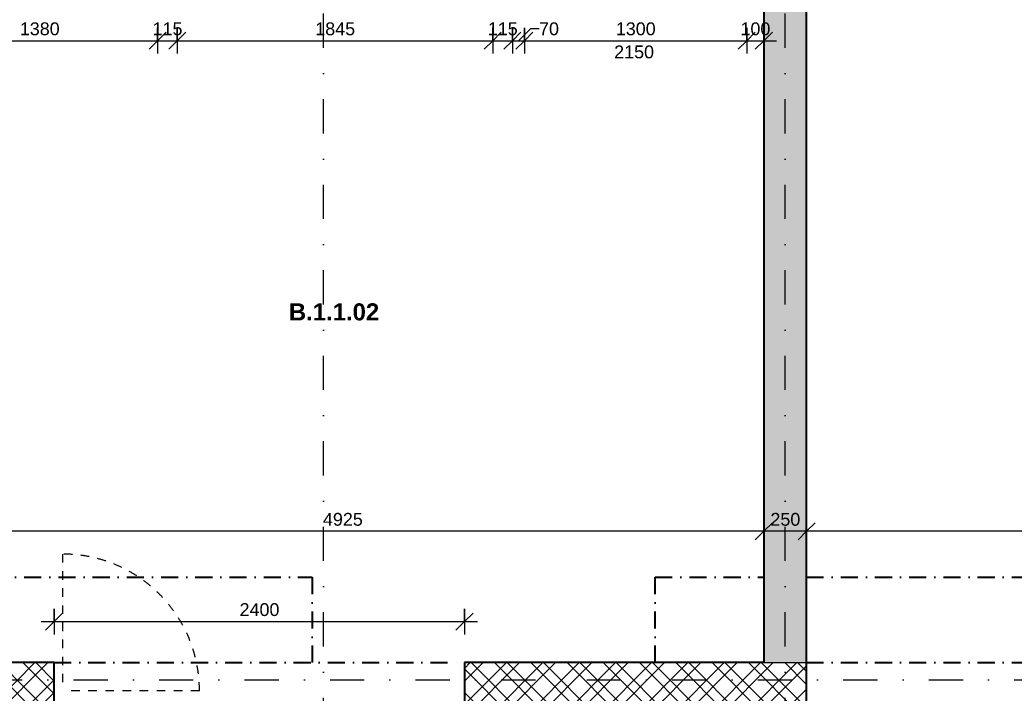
# Model space of a CAD drawing. Header units: millimetres. Extents: x -8633 to 38101, y -2985 to 57546.
# Drawn here: x -2704 to 3109, y 43875 to 47812 of the extents above; entities that cross this region are included whole.
import ezdxf

# ---------------------------------------------------------------- set-up
doc = ezdxf.new("R2010")
doc.units = ezdxf.units.MM
for name, pattern in [('HA_Dash_2mm-S1mm', [100, 50, -50]), ('HA_DashDot_10mm-S3mm', [500, 200, -150, 0, -150]), ('HA_DashDot_4mm-S1mm', [200, 100, -50, 0, -50])]:
    doc.linetypes.add(name, pattern=pattern)
for name, color, linetype, lineweight in [('A-____-____-DIMS', 9, 'Continuous', 5), ('A-____-____-DIMS-50', 9, 'Continuous', 5), ('A-AREA-____-IDEN', 9, 'Continuous', 9), ('A-DOOR-____-IDEN', 9, 'Continuous', 9), ('A-DOOR-____-OTLN', 9, 'Continuous', 9), ('A-FLOR-____-OVHD', 9, 'HA_DashDot_4mm-S1mm', 25), ('A-WALL-____-MCUT', 9, 'Continuous', 25), ('A-WALL-____-PATT', 9, 'Continuous', 25), ('I-WALL-____-MCUT', 9, 'Continuous', 25), ('S-GRID-____-OTLN', 9, 'Continuous', 5)]:
    doc.layers.add(name, color=color, linetype=linetype, lineweight=lineweight)
doc.styles.add('Arial_1', font='arial.ttf', dxfattribs={"height": 75})
doc.styles.add('Arial_B', font='arialbd.ttf', dxfattribs={"height": 100})
doc.dimstyles.new('Inner_Dimensions', dxfattribs={"dimscale": 304.8, "dimtxt": 76.519455, "dimasz": 0.328084, "dimexe": 0.246063, "dimexo": 0.0625, "dimgap": 0.032808, "dimtad": 1, "dimdec": 0, "dimzin": 0, "dimdsep": 46, "dimtxsty": 'Arial_1', "dimblk1": 'OBLIQUE', "dimblk2": 'OBLIQUE', "dimsah": 1, "dimcen": 0.09, "dimdle": 0.246063, "dimazin": 0, "dimtfac": 1, "dimtdec": 4, "dimtix": 1, "dimtmove": 0, "dimatfit": 3, "dimfxl": 0.246063, "dimfxlon": 1, "dimtvp": 1, "dimtolj": 1, "dimtzin": 0, "dimlwd": 9, "dimlwe": 9, "dimarcsym": 2})
doc.dimstyles.new('Inner_Dimensions_2', dxfattribs={"dimscale": 304.8, "dimtxt": 76.519455, "dimasz": 0.328084, "dimexe": 0.246063, "dimexo": 0.0625, "dimgap": 0.032808, "dimtad": 1, "dimdec": 0, "dimzin": 0, "dimdsep": 46, "dimtxsty": 'Arial_1', "dimblk1": 'OBLIQUE', "dimblk2": 'OBLIQUE', "dimsah": 1, "dimcen": 0.09, "dimdle": 0.246063, "dimazin": 0, "dimtfac": 1, "dimtdec": 4, "dimtix": 1, "dimtmove": 1, "dimatfit": 3, "dimfxl": 0.246063, "dimfxlon": 1, "dimtvp": 1, "dimtolj": 1, "dimtzin": 0, "dimlwd": 9, "dimlwe": 9, "dimarcsym": 2})

# ---------------------------------------------------------------- blocks, each defined once
blk = doc.blocks.new('ABMV_CW_Single_Swing_Generic - Ex_Glass_SKLOPNE-1944711-DPS_1NP - B')
at = {"layer": 'A-DOOR-____-OTLN', "linetype": 'HA_Dash_2mm-S1mm', "lineweight": 5}
for p in [(-400, -30), (400, -830)]:
    blk.add_line(p, (400, -30), dxfattribs=at)
blk.add_arc((400, -30), 800, 180, 270, dxfattribs=at)
blk = doc.blocks.new('DIMBLOCK31-DPS_1NP - B')
at = {"layer": 'A-____-____-DIMS-50', "lineweight": 9}
for p, q in [((1895.7, 44746), (1895.7, 44896)), ((7045.7, 44746), (7045.7, 44896)), ((1895.7, 44821), (1945.7, 44871)), ((7045.7, 44821), (7095.7, 44871)), ((1895.7, 44821), (1845.7, 44771)), ((7045.7, 44821), (1895.7, 44821)), ((1895.7, 44821), (1895.7, 44746)), ((7045.7, 44821), (6995.7, 44771)), ((7045.7, 44821), (7045.7, 44746))]:
    blk.add_line(p, q, dxfattribs=at)
at = {"layer": 'A-____-____-DIMS-50', "color": 0, "lineweight": 9, "insert": (4355.3, 44928.4), "char_height": 75, "width": 276.883, "attachment_point": 1, "line_spacing_factor": 0.941778, "style": 'Arial_1'}
blk.add_mtext('5150', dxfattribs=at)
blk = doc.blocks.new('_Oblique')
at = {"color": 0, "linetype": 'ByBlock', "lineweight": -2}
blk.add_line((-0.5, -0.5), (0.5, 0.5), dxfattribs=at)
blk = doc.blocks.new('DIMBLOCK32-DPS_1NP - B')
at = {"layer": 'A-____-____-DIMS-50', "lineweight": 9}
for p, q in [((1645.7, 44746), (1645.7, 44896)), ((1895.7, 44746), (1895.7, 44896)), ((1645.7, 44821), (1695.7, 44871)), ((1895.7, 44821), (1945.7, 44871)), ((1645.7, 44821), (1595.7, 44771)), ((1895.7, 44821), (1645.7, 44821)), ((1645.7, 44821), (1645.7, 44746)), ((1895.7, 44821), (1845.7, 44771)), ((1895.7, 44821), (1895.7, 44746))]:
    blk.add_line(p, q, dxfattribs=at)
at = {"layer": 'A-____-____-DIMS-50', "color": 0, "lineweight": 9, "insert": (1684.2, 44928.4), "char_height": 75, "width": 207.662, "attachment_point": 1, "line_spacing_factor": 0.941778, "style": 'Arial_1'}
blk.add_mtext('250', dxfattribs=at)
blk = doc.blocks.new('DIMBLOCK33-DPS_1NP - B')
at = {"layer": 'A-____-____-DIMS-50', "lineweight": 9}
for p, q in [((-3279.3, 44746), (-3279.3, 44896)), ((1645.7, 44746), (1645.7, 44896)), ((-3279.3, 44821), (-3229.3, 44871)), ((1645.7, 44821), (1695.7, 44871)), ((-3279.3, 44821), (-3329.3, 44771)), ((1645.7, 44821), (-3279.3, 44821)), ((-3279.3, 44821), (-3279.3, 44746)), ((1645.7, 44821), (1595.7, 44771)), ((1645.7, 44821), (1645.7, 44746))]:
    blk.add_line(p, q, dxfattribs=at)
at = {"layer": 'A-____-____-DIMS-50', "color": 0, "lineweight": 9, "insert": (-932.2, 44928.4), "char_height": 75, "width": 276.883, "attachment_point": 1, "line_spacing_factor": 0.941778, "style": 'Arial_1'}
blk.add_mtext('4925', dxfattribs=at)
blk = doc.blocks.new('DIMBLOCK117-DPS_1NP - B')
at = {"layer": 'A-____-____-DIMS-50', "lineweight": 9}
for p, q in [((175.7, 47764.5), (175.7, 47614.5)), ((175.7, 47689.5), (175.7, 47764.5)), ((175.7, 47689.5), (225.7, 47739.5)), ((281.4, 47758.4), (210.7, 47689.5)), ((245.7, 47764.5), (245.7, 47614.5)), ((245.7, 47689.5), (245.7, 47764.5)), ((245.7, 47689.5), (295.7, 47739.5)), ((331.4, 47758.4), (281.4, 47758.4)), ((100.7, 47689.5), (245.7, 47689.5)), ((175.7, 47689.5), (125.7, 47639.5)), ((245.7, 47689.5), (195.7, 47639.5))]:
    blk.add_line(p, q, dxfattribs=at)
at = {"layer": 'A-____-____-DIMS-50', "color": 0, "lineweight": 9, "insert": (331.4, 47796.9), "char_height": 75, "width": 138.441, "attachment_point": 1, "line_spacing_factor": 0.941778, "style": 'Arial_1'}
blk.add_mtext('70', dxfattribs=at)
blk = doc.blocks.new('DIMBLOCK118-DPS_1NP - B')
at = {"layer": 'A-____-____-DIMS-50', "lineweight": 9}
for p, q in [((245.7, 47764.5), (245.7, 47614.5)), ((245.7, 47689.5), (245.7, 47764.5)), ((245.7, 47689.5), (295.7, 47739.5)), ((1545.7, 47764.5), (1545.7, 47614.5)), ((1545.7, 47689.5), (1545.7, 47764.5)), ((1545.7, 47689.5), (1595.7, 47739.5)), ((245.7, 47689.5), (195.7, 47639.5)), ((245.7, 47689.5), (1545.7, 47689.5)), ((1545.7, 47689.5), (1495.7, 47639.5))]:
    blk.add_line(p, q, dxfattribs=at)
at = {"layer": 'A-____-____-DIMS-50', "color": 0, "lineweight": 9, "insert": (780.3, 47796.9), "char_height": 75, "width": 276.883, "attachment_point": 1, "line_spacing_factor": 0.941778, "style": 'Arial_1'}
blk.add_mtext('1300', dxfattribs=at)
blk = doc.blocks.new('DIMBLOCK119-DPS_1NP - B')
at = {"layer": 'A-____-____-DIMS-50', "lineweight": 9}
for p, q in [((1545.7, 47764.5), (1545.7, 47614.5)), ((1545.7, 47689.5), (1545.7, 47764.5)), ((1545.7, 47689.5), (1595.7, 47739.5)), ((1645.7, 47764.5), (1645.7, 47614.5)), ((1645.7, 47689.5), (1645.7, 47764.5)), ((1645.7, 47689.5), (1695.7, 47739.5)), ((1545.7, 47689.5), (1495.7, 47639.5)), ((1545.7, 47689.5), (1720.7, 47689.5)), ((1645.7, 47689.5), (1595.7, 47639.5))]:
    blk.add_line(p, q, dxfattribs=at)
at = {"layer": 'A-____-____-DIMS-50', "color": 0, "lineweight": 9, "insert": (1509.2, 47796.9), "char_height": 75, "width": 207.662, "attachment_point": 1, "line_spacing_factor": 0.941778, "style": 'Arial_1'}
blk.add_mtext('100', dxfattribs=at)
blk = doc.blocks.new('DIMBLOCK246-DPS_1NP - B')
at = {"layer": 'A-____-____-DIMS-50', "lineweight": 9}
for p, q in [((-3279.3, 47764.5), (-3279.3, 47614.5)), ((-3279.3, 47689.5), (-3279.3, 47764.5)), ((-3279.3, 47689.5), (-3229.3, 47739.5)), ((-1899.3, 47764.5), (-1899.3, 47614.5)), ((-1899.3, 47689.5), (-1899.3, 47764.5)), ((-1899.3, 47689.5), (-1849.3, 47739.5)), ((-3354.3, 47689.5), (-1899.3, 47689.5)), ((-3279.3, 47689.5), (-3329.3, 47639.5)), ((-1899.3, 47689.5), (-1949.3, 47639.5))]:
    blk.add_line(p, q, dxfattribs=at)
at = {"layer": 'A-____-____-DIMS-50', "color": 0, "lineweight": 9, "insert": (-2704.7, 47796.9), "char_height": 75, "width": 276.883, "attachment_point": 1, "line_spacing_factor": 0.941778, "style": 'Arial_1'}
blk.add_mtext('1380', dxfattribs=at)
blk = doc.blocks.new('DIMBLOCK247-DPS_1NP - B')
at = {"layer": 'A-____-____-DIMS-50', "lineweight": 9}
for p, q in [((-1899.3, 47764.5), (-1899.3, 47614.5)), ((-1899.3, 47689.5), (-1899.3, 47764.5)), ((-1899.3, 47689.5), (-1849.3, 47739.5)), ((-1784.3, 47764.5), (-1784.3, 47614.5)), ((-1784.3, 47689.5), (-1784.3, 47764.5)), ((-1784.3, 47689.5), (-1734.3, 47739.5)), ((-1899.3, 47689.5), (-1949.3, 47639.5)), ((-1899.3, 47689.5), (-1784.3, 47689.5)), ((-1784.3, 47689.5), (-1834.3, 47639.5))]:
    blk.add_line(p, q, dxfattribs=at)
at = {"layer": 'A-____-____-DIMS-50', "color": 0, "lineweight": 9, "insert": (-1928.3, 47796.9), "char_height": 75, "width": 207.662, "attachment_point": 1, "line_spacing_factor": 0.941778, "style": 'Arial_1'}
blk.add_mtext('115', dxfattribs=at)
blk = doc.blocks.new('DIMBLOCK248-DPS_1NP - B')
at = {"layer": 'A-____-____-DIMS-50', "lineweight": 9}
for p, q in [((-1784.3, 47764.5), (-1784.3, 47614.5)), ((-1784.3, 47689.5), (-1784.3, 47764.5)), ((-1784.3, 47689.5), (-1734.3, 47739.5)), ((60.7, 47764.5), (60.7, 47614.5)), ((60.7, 47689.5), (60.7, 47764.5)), ((60.7, 47689.5), (110.7, 47739.5)), ((-1784.3, 47689.5), (-1834.3, 47639.5)), ((-1784.3, 47689.5), (60.7, 47689.5)), ((60.7, 47689.5), (10.7, 47639.5))]:
    blk.add_line(p, q, dxfattribs=at)
at = {"layer": 'A-____-____-DIMS-50', "color": 0, "lineweight": 9, "insert": (-977.2, 47796.9), "char_height": 75, "width": 276.883, "attachment_point": 1, "line_spacing_factor": 0.941778, "style": 'Arial_1'}
blk.add_mtext('1845', dxfattribs=at)
blk = doc.blocks.new('DIMBLOCK249-DPS_1NP - B')
at = {"layer": 'A-____-____-DIMS-50', "lineweight": 9}
for p, q in [((60.7, 47764.5), (60.7, 47614.5)), ((60.7, 47689.5), (60.7, 47764.5)), ((60.7, 47689.5), (110.7, 47739.5)), ((175.7, 47764.5), (175.7, 47614.5)), ((175.7, 47689.5), (175.7, 47764.5)), ((175.7, 47689.5), (225.7, 47739.5)), ((60.7, 47689.5), (10.7, 47639.5)), ((60.7, 47689.5), (250.7, 47689.5)), ((175.7, 47689.5), (125.7, 47639.5))]:
    blk.add_line(p, q, dxfattribs=at)
at = {"layer": 'A-____-____-DIMS-50', "color": 0, "lineweight": 9, "insert": (31.7, 47796.9), "char_height": 75, "width": 207.662, "attachment_point": 1, "line_spacing_factor": 0.941778, "style": 'Arial_1'}
blk.add_mtext('115', dxfattribs=at)
blk = doc.blocks.new('DIMBLOCK308-DPS_1NP - B')
at = {"layer": 'A-____-____-DIMS-50', "lineweight": 9}
for p, q in [((-2504.3, 44368), (-2504.3, 44218)), ((-2504.3, 44293), (-2504.3, 44368)), ((-104.3, 44368), (-104.3, 44218)), ((-104.3, 44293), (-104.3, 44368)), ((-2504.3, 44293), (-2454.3, 44343)), ((-104.3, 44293), (-54.3, 44343)), ((-2579.3, 44293), (-29.3, 44293)), ((-2504.3, 44293), (-2554.3, 44243)), ((-104.3, 44293), (-154.3, 44243))]:
    blk.add_line(p, q, dxfattribs=at)
at = {"layer": 'A-____-____-DIMS-50', "color": 0, "lineweight": 9, "insert": (-1419.7, 44400.4), "char_height": 75, "width": 276.883, "attachment_point": 1, "line_spacing_factor": 0.941778, "style": 'Arial_1'}
blk.add_mtext('2400', dxfattribs=at)

msp = doc.modelspace()

# ---------------------------------------------------------------- hatches: boundary and pattern name
at = {"layer": 'A-WALL-____-PATT', "lineweight": 9}
msp.add_hatch(color=256, dxfattribs=at).paths.add_polyline_path([(1895.7, 44052.7), (1895.7, 50677.7), (1645.7, 50677.7), (1645.7, 44052.7)])
at = {"layer": 'A-WALL-____-PATT', "lineweight": 5}
h = msp.add_hatch(dxfattribs=at)
h.set_pattern_fill('FP_1', color=256, style=0, pattern_type=2)
h.set_pattern_definition([(45, (0, 0), (-106.066, 106.066), []), (45, (75, 0), (-106.066, 106.066), []), (315, (0, 0), (106.066, 106.066), []), (315, (75, 0), (106.066, 106.066), [])])
h.paths.add_polyline_path([(20720.7, 43612.7), (20720.7, 44052.7), (18845.7, 44052.7), (18845.7, 43612.7), (19075.7, 43612.7), (19075.7, 43711.8), (19175.7, 43711.8), (19175.7, 43612.7)])
h.paths.add_polyline_path([(16445.7, 43612.7), (16445.7, 44052.7), (14570.7, 44052.7), (14570.7, 43612.7), (14855.7, 43612.7), (14855.7, 43711.8), (14955.7, 43711.8), (14955.7, 43612.7)])
h.paths.add_polyline_path([(12445.7, 43612.7), (13570.7, 43612.7), (13570.7, 44052.7), (12445.7, 44052.7)])
h.paths.add_polyline_path([(10045.7, 43612.7), (10045.7, 44052.7), (8945.7, 44052.7), (8945.7, 43612.7)])
h.paths.add_polyline_path([(7945.7, 43612.7), (7945.7, 44052.7), (6395.7, 44052.7), (6395.7, 43612.7), (6650.7, 43612.7), (6650.7, 43711.8), (6750.7, 43711.8), (6750.7, 43612.7)])
h.paths.add_polyline_path([(5395.7, 43612.7), (5395.7, 44052.7), (4295.7, 44052.7), (4295.7, 43612.7)])
h.paths.add_polyline_path([(1895.7, 43612.7), (1895.7, 44052.7), (-104.3, 44052.7), (-104.3, 43612.7), (390.7, 43612.7), (390.7, 43708.8), (490.7, 43708.8), (490.7, 43612.7)])
h.paths.add_polyline_path([(-2504.3, 43612.7), (-2504.3, 44052.7), (-4979.3, 44052.7), (-4979.3, 43612.7), (-4724.3, 43612.7), (-4724.3, 43711.8), (-4624.3, 43711.3), (-4624.3, 43612.7), (-4147.4, 43612.7)])
h.paths.add_polyline_path([(-5979.3, 43612.7), (-5979.3, 44052.7), (-6819.3, 44052.7), (-6819.3, 43612.7)])

# ---------------------------------------------------------------- linework, layer by layer
at = {"layer": 'A-FLOR-____-OVHD'}
for p, q in [((-3279.3, 44552.7), (-994.3, 44552.7)), ((-994.3, 44552.7), (-994.3, 44052.7)), ((1010.7, 44052.7), (1010.7, 44552.7)), ((1010.7, 44552.7), (1645.7, 44552.7)), ((1895.7, 44552.7), (5606, 44552.7)), ((-2504.3, 44052.7), (-104.3, 44052.7)), ((1895.7, 44052.7), (4295.7, 44052.7))]:
    msp.add_line(p, q, dxfattribs=at)
at = {"layer": 'A-WALL-____-MCUT'}
for p, q in [((-2504.3, 44052.7), (-3279.3, 44052.7)), ((-2504.3, 43567.7), (-2504.3, 44052.7)), ((1645.7, 44052.7), (-104.3, 44052.7)), ((-104.3, 44052.7), (-104.3, 43567.7)), ((1895.7, 43567.7), (1895.7, 44052.7))]:
    msp.add_line(p, q, dxfattribs=at)
at = {"layer": 'A-WALL-____-MCUT', "lineweight": 9}
msp.add_line((1645.7, 44052.7), (1895.7, 44052.7), dxfattribs=at)
at = {"layer": 'I-WALL-____-MCUT'}
for p, q in [((1895.7, 44052.7), (1895.7, 49977.7)), ((1645.7, 48827.7), (1645.7, 44052.7))]:
    msp.add_line(p, q, dxfattribs=at)
at = {"layer": 'S-GRID-____-OTLN', "linetype": 'HA_DashDot_10mm-S3mm', "lineweight": 9}
for p, q in [((-929.3, 38646.2), (-929.3, 55921.8)), ((1770.7, 38646.2), (1770.7, 55921.8)), ((-6891.4, 43952.7), (21515.9, 43952.7))]:
    msp.add_line(p, q, dxfattribs=at)

# ---------------------------------------------------------------- block references
at = {"layer": 'A-DOOR-____-OTLN', "rotation": 180}
msp.add_blockref('ABMV_CW_Single_Swing_Generic - Ex_Glass_SKLOPNE-1944711-DPS_1NP - B', (-2054.3, 43857.7), dxfattribs=at)

# ---------------------------------------------------------------- texts
at = {"layer": 'A-AREA-____-IDEN', "lineweight": 5, "insert": (-1131.4, 46153.9), "char_height": 100, "width": 653.375, "attachment_point": 1, "style": 'Arial_B'}
msp.add_mtext('B.1.1.02', dxfattribs=at)
at = {"layer": 'A-DOOR-____-IDEN', "lineweight": 5, "insert": (770.7, 47661.8), "char_height": 75, "width": 288.607, "attachment_point": 1, "style": 'Arial_1'}
msp.add_mtext('2150', dxfattribs=at)

# ---------------------------------------------------------------- dimensions: what is measured, and where the dimension line sits
at = {"layer": 'A-____-____-DIMS', "lineweight": 9}
for base, p1, p2, override, picture, middle in [((-1899.3, 47689.5), (-3279.3, 47764.5), (-1899.3, 47764.5), {"dimpost": '<>', "dimfxl": 1380}, 'DIMBLOCK246-DPS_1NP - B', (-2589.3, 47737.8)), ((-1784.3, 47689.5), (-1899.3, 47764.5), (-1784.3, 47764.5), {"dimpost": '<>', "dimfxl": 115}, 'DIMBLOCK247-DPS_1NP - B', (-1841.8, 47737.8)), ((60.7, 47689.5), (-1784.3, 47764.5), (60.7, 47764.5), {"dimpost": '<>', "dimfxl": 1845}, 'DIMBLOCK248-DPS_1NP - B', (-861.8, 47737.8)), ((175.7, 47689.5), (60.7, 47764.5), (175.7, 47764.5), {"dimpost": '<>', "dimfxl": 115}, 'DIMBLOCK249-DPS_1NP - B', (118.2, 47737.8)), ((1545.7, 47689.5), (245.7, 47764.5), (1545.7, 47764.5), {"dimpost": '<>', "dimfxl": 1300}, 'DIMBLOCK118-DPS_1NP - B', (895.7, 47737.8)), ((1645.7, 47689.5), (1545.7, 47764.5), (1645.7, 47764.5), {"dimpost": '<>', "dimfxl": 100}, 'DIMBLOCK119-DPS_1NP - B', (1595.7, 47737.8)), ((-3279.3, 44821), (1645.7, 44746), (-3279.3, 44746), {"dimpost": '<>', "dimfxl": 4925}, 'DIMBLOCK33-DPS_1NP - B', (-816.8, 44869.3)), ((1645.7, 44821), (1895.7, 44746), (1645.7, 44746), {"dimpost": '<>', "dimfxl": 250}, 'DIMBLOCK32-DPS_1NP - B', (1770.7, 44869.3)), ((1895.7, 44821), (7045.7, 44746), (1895.7, 44746), {"dimpost": '<>', "dimfxl": 5150}, 'DIMBLOCK31-DPS_1NP - B', (4470.7, 44869.3)), ((-104.3, 44293), (-2504.3, 44368), (-104.3, 44368), {"dimpost": '<>', "dimfxl": 2400}, 'DIMBLOCK308-DPS_1NP - B', (-1304.3, 44341.3))]:
    dim = msp.add_linear_dim(base=base, p1=p1, p2=p2, dimstyle='Inner_Dimensions', override=override, dxfattribs=at)
    dim.commit()
    dim.dimension.update_dxf_attribs({"geometry": picture, "text_midpoint": middle})
dim = msp.add_linear_dim(base=(245.7, 47689.5), p1=(175.7, 47764.5), p2=(245.7, 47764.5), dimstyle='Inner_Dimensions_2', override={"dimpost": '<>', "dimfxl": 70}, dxfattribs=at)
dim.commit()
dim.dimension.update_dxf_attribs({"geometry": 'DIMBLOCK117-DPS_1NP - B', "text_midpoint": (400.7, 47746.9), "dimtype": 160})

doc.saveas('drawing.dxf')
